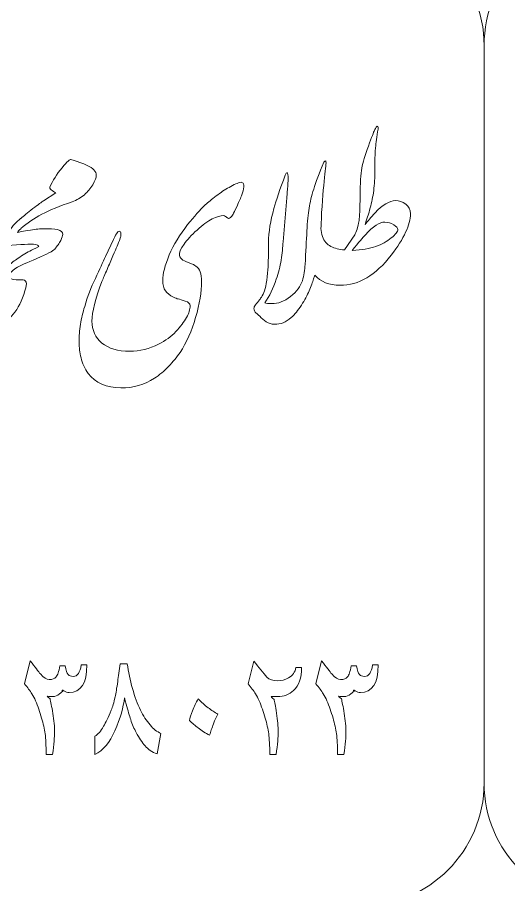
# Model space of a CAD drawing. Header units: millimetres. Extents: x 62 to 462, y 96 to 456.
# Drawn here: x 238.07 to 253.06, y 316.96 to 343.42 of the extents above; entities that cross this region are included whole.
import ezdxf

# ---------------------------------------------------------------- set-up
doc = ezdxf.new("R2010")
doc.units = ezdxf.units.MM
doc.header["$MEASUREMENT"] = 0
doc.layers.add('Layer 1', color=7, linetype='Continuous')

msp = doc.modelspace()

# ---------------------------------------------------------------- linework, layer by layer
at = {"layer": 'Layer 1', "color": 250, "lineweight": 18}
for points, knots in [([(226.0567, 346.3033), (226.0567, 346.3033), (248.5567, 346.3033), (248.5567, 346.3033), (250.6221, 346.3033), (252.3067, 344.6187), (252.3067, 342.5533), (252.3067, 342.5533), (252.3067, 320.0533), (252.3067, 320.0533), (252.3067, 317.9879), (250.6221, 316.3033), (248.5567, 316.3033), (248.5567, 316.3033), (226.0567, 316.3033), (226.0567, 316.3033), (223.9913, 316.3033), (222.3067, 317.9879), (222.3067, 320.0533), (222.3067, 320.0533), (222.3067, 342.5533), (222.3067, 342.5533), (222.3067, 344.6187), (223.9913, 346.3033), (226.0567, 346.3033)], [0, 0, 0, 0, 0.125, 0.125, 0.125, 0.25, 0.25, 0.25, 0.375, 0.375, 0.375, 0.5, 0.5, 0.5, 0.625, 0.625, 0.625, 0.75, 0.75, 0.75, 0.875, 0.875, 0.875, 1, 1, 1, 1]), ([(256.0567, 346.3033), (256.0567, 346.3033), (278.5567, 346.3033), (278.5567, 346.3033), (280.6221, 346.3033), (282.3067, 344.6187), (282.3067, 342.5533), (282.3067, 342.5533), (282.3067, 320.0533), (282.3067, 320.0533), (282.3067, 317.9879), (280.6221, 316.3033), (278.5567, 316.3033), (278.5567, 316.3033), (256.0567, 316.3033), (256.0567, 316.3033), (253.9913, 316.3033), (252.3067, 317.9879), (252.3067, 320.0533), (252.3067, 320.0533), (252.3067, 342.5533), (252.3067, 342.5533), (252.3067, 344.6187), (253.9913, 346.3033), (256.0567, 346.3033)], [0, 0, 0, 0, 0.125, 0.125, 0.125, 0.25, 0.25, 0.25, 0.375, 0.375, 0.375, 0.5, 0.5, 0.5, 0.625, 0.625, 0.625, 0.75, 0.75, 0.75, 0.875, 0.875, 0.875, 1, 1, 1, 1]), ([(247.3304, 336.9732), (247.338, 336.8896), (247.3533, 336.809), (247.3759, 336.7307), (247.4218, 336.5895), (247.5064, 336.4872), (247.6299, 336.4272), (247.7534, 336.3673), (247.8927, 336.332), (248.048, 336.3214), (248.048, 336.3214), (248.3584, 336.7765), (248.3584, 336.7765), (248.4096, 336.863), (248.4554, 337.0094), (248.4924, 337.2157), (248.5101, 337.3286), (248.5207, 337.5791), (248.5242, 337.9619), (248.5278, 338.3464), (248.5436, 338.6322), (248.5754, 338.8173), (248.6106, 338.9902), (248.6777, 339.2124), (248.7765, 339.4859), (248.877, 339.761), (248.9387, 339.9198), (248.9599, 339.9621), (248.9828, 340.0044), (249.0005, 340.0397), (249.0146, 340.068), (249.0322, 340.0962), (249.0481, 340.1014), (249.0604, 340.0856), (249.0745, 340.0697), (249.078, 340.0432), (249.071, 340.0044), (249.0339, 339.7734), (249.0075, 339.5864), (248.9934, 339.44), (248.9811, 339.2936), (248.974, 339.1542), (248.9757, 339.0219), (248.9775, 338.8896), (248.9757, 338.7186), (248.9687, 338.5086), (248.9616, 338.2988), (248.9405, 338.1048), (248.9052, 337.9284), (248.8717, 337.7502), (248.8293, 337.5791), (248.7765, 337.4115), (248.7253, 337.2457), (248.69, 337.1399), (248.6742, 337.094), (248.757, 337.1981), (248.8576, 337.3163), (248.9793, 337.4521), (249.2086, 337.7008), (249.4185, 337.8243), (249.6037, 337.8243), (249.7166, 337.8243), (249.8207, 337.7872), (249.9141, 337.7149), (250.0094, 337.6461), (250.0588, 337.5491), (250.0588, 337.4203), (250.0588, 337.0887), (249.863, 336.6707), (249.4749, 336.1627), (248.9987, 335.5488), (248.4783, 335.2419), (247.9139, 335.2419), (247.5739, 335.2419), (247.3163, 335.345), (247.1399, 335.5524), (247.1271, 335.5111), (247.1147, 335.4735), (247.1025, 335.4396), (247.0725, 335.3372), (247.0284, 335.2155), (246.9702, 335.0762), (246.9138, 334.9368), (246.8343, 334.7886), (246.7338, 334.6335), (246.6315, 334.4782), (246.5292, 334.353), (246.4251, 334.256), (246.2646, 334.1166), (246.0936, 334.0496), (245.9136, 334.0531), (245.8219, 334.0566), (245.7372, 334.0813), (245.6614, 334.1272), (245.589, 334.1748), (245.5221, 334.2348), (245.4603, 334.3036), (245.4039, 334.3477), (245.3703, 334.3776), (245.3562, 334.39), (245.3086, 334.4359), (245.2839, 334.4817), (245.2839, 334.5294), (245.2839, 334.5646), (245.3016, 334.6052), (245.3351, 334.6493), (245.3703, 334.6934), (245.4091, 334.7445), (245.455, 334.7992), (245.4744, 334.8257), (245.5026, 334.8681), (245.5362, 334.9227), (245.5714, 334.9774), (245.6014, 335.0514), (245.6279, 335.1432), (245.6526, 335.2332), (245.6755, 335.3531), (245.6913, 335.5013), (245.7055, 335.6494), (245.7143, 335.7782), (245.7178, 335.884), (245.7178, 335.884), (245.7284, 336.2051), (245.7284, 336.2051), (245.7319, 336.3144), (245.7319, 336.4308), (245.7284, 336.5508), (245.7354, 336.8683), (245.7901, 337.2123), (245.8942, 337.5844), (245.9665, 337.8366), (246.0812, 338.1753), (246.24, 338.6022), (246.2505, 338.6304), (246.2611, 338.6481), (246.2717, 338.6586), (246.2805, 338.6692), (246.2893, 338.6745), (246.2964, 338.6745), (246.3211, 338.6709), (246.3317, 338.6057), (246.3282, 338.4787), (246.3246, 338.417), (246.3176, 338.3164), (246.3069, 338.1789), (246.2964, 338.0377), (246.2893, 337.9478), (246.2858, 337.9107), (246.2858, 337.9107), (246.1729, 336.5667), (246.1729, 336.5667), (246.1659, 336.4044), (246.1464, 336.2209), (246.1164, 336.0128), (246.0812, 335.8134), (246.0318, 335.6194), (245.9665, 335.4289), (245.8766, 335.1503), (245.7602, 334.9104), (245.619, 334.711), (245.6261, 334.6969), (245.6544, 334.6899), (245.702, 334.6899), (245.702, 334.6899), (245.8325, 334.6846), (245.8325, 334.6846), (246.0212, 334.6776), (246.21, 334.7499), (246.4005, 334.8998), (246.5892, 335.0497), (246.7109, 335.2085), (246.762, 335.3742), (246.8132, 335.5419), (246.8414, 335.7094), (246.845, 335.8788), (246.8679, 336.2685), (246.8873, 336.6072), (246.9014, 336.8947), (246.9155, 337.1823), (246.9366, 337.4151), (246.9666, 337.595), (246.9949, 337.7732), (247.0425, 337.9689), (247.1078, 338.1789), (247.173, 338.3887), (247.2771, 338.6604), (247.4182, 338.9955), (247.4394, 339.0291), (247.457, 339.0432), (247.4747, 339.0361), (247.4923, 339.0291), (247.4853, 338.895), (247.4517, 338.6304), (247.4182, 338.3676), (247.3847, 337.9778), (247.3512, 337.461), (247.3476, 337.3266), (247.3408, 337.1646), (247.3304, 336.9732)], [0, 0, 0, 0, 0.0151515, 0.0151515, 0.0151515, 0.030303, 0.030303, 0.030303, 0.0454545, 0.0454545, 0.0454545, 0.0606061, 0.0606061, 0.0606061, 0.0757576, 0.0757576, 0.0757576, 0.0909091, 0.0909091, 0.0909091, 0.1060606, 0.1060606, 0.1060606, 0.1212121, 0.1212121, 0.1212121, 0.1363636, 0.1363636, 0.1363636, 0.1515152, 0.1515152, 0.1515152, 0.1666667, 0.1666667, 0.1666667, 0.1818182, 0.1818182, 0.1818182, 0.1969697, 0.1969697, 0.1969697, 0.2121212, 0.2121212, 0.2121212, 0.2272727, 0.2272727, 0.2272727, 0.2424242, 0.2424242, 0.2424242, 0.2575758, 0.2575758, 0.2575758, 0.2727273, 0.2727273, 0.2727273, 0.2878788, 0.2878788, 0.2878788, 0.3030303, 0.3030303, 0.3030303, 0.3181818, 0.3181818, 0.3181818, 0.3333333, 0.3333333, 0.3333333, 0.3484848, 0.3484848, 0.3484848, 0.3636364, 0.3636364, 0.3636364, 0.3787879, 0.3787879, 0.3787879, 0.3939394, 0.3939394, 0.3939394, 0.4090909, 0.4090909, 0.4090909, 0.4242424, 0.4242424, 0.4242424, 0.4393939, 0.4393939, 0.4393939, 0.4545455, 0.4545455, 0.4545455, 0.469697, 0.469697, 0.469697, 0.4848485, 0.4848485, 0.4848485, 0.5, 0.5, 0.5, 0.5151515, 0.5151515, 0.5151515, 0.530303, 0.530303, 0.530303, 0.5454545, 0.5454545, 0.5454545, 0.5606061, 0.5606061, 0.5606061, 0.5757576, 0.5757576, 0.5757576, 0.5909091, 0.5909091, 0.5909091, 0.6060606, 0.6060606, 0.6060606, 0.6212121, 0.6212121, 0.6212121, 0.6363636, 0.6363636, 0.6363636, 0.6515152, 0.6515152, 0.6515152, 0.6666667, 0.6666667, 0.6666667, 0.6818182, 0.6818182, 0.6818182, 0.6969697, 0.6969697, 0.6969697, 0.7121212, 0.7121212, 0.7121212, 0.7272727, 0.7272727, 0.7272727, 0.7424242, 0.7424242, 0.7424242, 0.7575758, 0.7575758, 0.7575758, 0.7727273, 0.7727273, 0.7727273, 0.7878788, 0.7878788, 0.7878788, 0.8030303, 0.8030303, 0.8030303, 0.8181818, 0.8181818, 0.8181818, 0.8333333, 0.8333333, 0.8333333, 0.8484848, 0.8484848, 0.8484848, 0.8636364, 0.8636364, 0.8636364, 0.8787879, 0.8787879, 0.8787879, 0.8939394, 0.8939394, 0.8939394, 0.9090909, 0.9090909, 0.9090909, 0.9242424, 0.9242424, 0.9242424, 0.9393939, 0.9393939, 0.9393939, 0.9545455, 0.9545455, 0.9545455, 0.969697, 0.969697, 0.969697, 0.9848485, 0.9848485, 0.9848485, 1, 1, 1, 1]), ([(238.1684, 337.2828), (238.2548, 337.3551), (238.3783, 337.4539), (238.5405, 337.5827), (238.6993, 337.7026), (238.8069, 337.782), (238.8669, 337.819), (238.8669, 337.819), (239.2373, 338.0625), (239.2373, 338.0625), (239.2285, 338.0695), (239.1915, 338.0924), (239.1297, 338.1294), (239.0821, 338.1542), (239.0574, 338.1876), (239.0574, 338.2335), (239.1474, 338.4328), (239.2708, 338.6304), (239.4296, 338.828), (239.5848, 339.0132), (239.6748, 339.0978), (239.703, 339.0802), (239.9817, 338.985), (240.1475, 338.9232), (240.1986, 338.9003), (240.3821, 338.8138), (240.4738, 338.715), (240.4738, 338.6057), (240.4738, 338.5299), (240.4385, 338.4311), (240.3697, 338.3112), (240.2939, 338.193), (240.2074, 338.0924), (240.1122, 338.006), (240.0046, 337.9161), (239.8794, 337.8437), (239.7347, 337.789), (239.359, 337.662), (239.0521, 337.5351), (238.8122, 337.408), (238.5762, 337.2848), (238.3639, 337.1394), (238.1775, 336.9701), (238.1775, 336.9701), (238.1701, 336.9582), (238.1701, 336.9582), (238.1313, 336.9353), (238.1067, 336.9123), (238.0943, 336.8912), (238.0819, 336.87), (238.0767, 336.8595), (238.0767, 336.8559), (238.1067, 336.863), (238.2372, 336.8859), (238.4647, 336.9282), (238.6323, 336.9547), (238.7734, 336.9688), (238.888, 336.9688), (239.052, 336.9688), (239.1879, 336.9582), (239.2902, 336.9388), (239.3978, 336.9177), (239.4507, 336.8683), (239.4507, 336.7889), (239.4507, 336.7572), (239.4313, 336.699), (239.3943, 336.6125), (239.3449, 336.5226), (239.2831, 336.4326), (239.2073, 336.3444), (239.1561, 336.2844), (238.9727, 336.1909), (238.6569, 336.0604), (238.343, 335.9281), (238.149, 335.8399), (238.0767, 335.7941), (238.0043, 335.7465), (237.9496, 335.7076), (237.9108, 335.6777), (237.89, 335.6502), (237.8672, 335.6297), (237.8426, 335.6168), (237.7887, 335.555), (237.7816, 335.5059), (237.8226, 335.4695), (237.8632, 335.4307), (237.932, 335.4113), (238.029, 335.4096), (238.126, 335.4078), (238.1966, 335.4078), (238.2407, 335.4078), (238.3095, 335.4007), (238.3448, 335.3601), (238.3448, 335.2878), (238.3448, 335.2367), (238.3165, 335.1273), (238.2618, 334.9633), (238.1649, 334.674), (238.0396, 334.4517), (237.8844, 334.2966), (237.7221, 334.1343), (237.5457, 334.0531), (237.3517, 334.0531), (237.17, 334.0531), (237.0271, 334.1448), (236.9231, 334.3265), (236.8439, 334.4712), (236.7954, 334.6392), (236.7791, 334.8303), (236.7089, 334.7246), (236.6141, 334.586), (236.4944, 334.4147), (236.4221, 334.3248), (236.3604, 334.2612), (236.3074, 334.2242), (236.2386, 334.1748), (236.1699, 334.136), (236.0993, 334.1078), (236.0288, 334.0778), (235.9512, 334.0549), (235.8665, 334.0355), (235.7818, 334.0161), (235.6989, 333.9966), (235.616, 333.9755), (235.616, 333.9755), (235.2738, 333.8926), (235.2738, 333.8926), (235.1362, 333.8697), (235.0515, 333.8661), (235.0215, 333.882), (235.0215, 333.9314), (235.078, 333.9914), (235.1927, 334.0637), (235.295, 334.1289), (235.4008, 334.196), (235.5066, 334.263), (235.6143, 334.33), (235.7201, 334.3953), (235.8276, 334.4606), (236.0993, 334.6511), (236.3039, 334.8292), (236.438, 334.9932), (236.5403, 335.122), (236.6214, 335.2332), (236.6796, 335.3301), (236.7184, 335.3848), (236.7749, 335.4801), (236.8507, 335.6142), (236.8507, 335.6142), (236.9007, 335.7166), (236.9007, 335.7166), (236.9127, 335.7446), (236.9254, 335.7715), (236.939, 335.7976), (236.9452, 335.8101), (236.9515, 335.8222), (236.958, 335.834), (236.958, 335.834), (237.0729, 336.0693), (237.0729, 336.0693), (237.1242, 336.1751), (237.1753, 336.2615), (237.2229, 336.3267), (237.267, 336.3921), (237.3093, 336.4238), (237.3464, 336.4203), (237.3816, 336.4026), (237.3922, 336.3691), (237.3781, 336.3162), (237.3393, 336.2033), (237.3164, 336.1292), (237.3058, 336.0939), (237.2667, 335.9638), (237.2411, 335.8608), (237.2298, 335.7864), (237.2472, 335.4744), (237.2981, 335.3052), (237.3834, 335.2773), (237.4205, 335.316), (237.4752, 335.399), (237.5439, 335.526), (237.5845, 335.6018), (237.6163, 335.6529), (237.6357, 335.6812), (237.6408, 335.6877), (237.6467, 335.6931), (237.6534, 335.6979), (237.6844, 335.736), (237.7227, 335.7765), (237.7662, 335.817), (237.8738, 335.914), (237.9814, 335.9969), (238.0925, 336.0693), (238.2336, 336.1627), (238.3695, 336.2439), (238.5, 336.3126), (238.5105, 336.3197), (238.5846, 336.3567), (238.7223, 336.422), (238.7223, 336.4555), (238.6675, 336.4802), (238.5564, 336.4944), (238.4612, 336.4979), (238.3306, 336.4944), (238.1701, 336.4837), (238.1701, 336.4837), (237.6321, 336.4414), (237.6321, 336.4414), (237.6075, 336.4414), (237.6004, 336.4626), (237.611, 336.5031), (237.6321, 336.5931), (237.6992, 336.7236), (237.8156, 336.8912), (237.9288, 337.0583), (238.0453, 337.1859), (238.1653, 337.2756), (238.1653, 337.2756), (238.1684, 337.2828), (238.1684, 337.2828)], [0, 0, 0, 0, 0.0136986, 0.0136986, 0.0136986, 0.0273973, 0.0273973, 0.0273973, 0.0410959, 0.0410959, 0.0410959, 0.0547945, 0.0547945, 0.0547945, 0.0684932, 0.0684932, 0.0684932, 0.0821918, 0.0821918, 0.0821918, 0.0958904, 0.0958904, 0.0958904, 0.109589, 0.109589, 0.109589, 0.1232877, 0.1232877, 0.1232877, 0.1369863, 0.1369863, 0.1369863, 0.1506849, 0.1506849, 0.1506849, 0.1643836, 0.1643836, 0.1643836, 0.1780822, 0.1780822, 0.1780822, 0.1917808, 0.1917808, 0.1917808, 0.2054795, 0.2054795, 0.2054795, 0.2191781, 0.2191781, 0.2191781, 0.2328767, 0.2328767, 0.2328767, 0.2465753, 0.2465753, 0.2465753, 0.260274, 0.260274, 0.260274, 0.2739726, 0.2739726, 0.2739726, 0.2876712, 0.2876712, 0.2876712, 0.3013699, 0.3013699, 0.3013699, 0.3150685, 0.3150685, 0.3150685, 0.3287671, 0.3287671, 0.3287671, 0.3424658, 0.3424658, 0.3424658, 0.3561644, 0.3561644, 0.3561644, 0.369863, 0.369863, 0.369863, 0.3835616, 0.3835616, 0.3835616, 0.3972603, 0.3972603, 0.3972603, 0.4109589, 0.4109589, 0.4109589, 0.4246575, 0.4246575, 0.4246575, 0.4383562, 0.4383562, 0.4383562, 0.4520548, 0.4520548, 0.4520548, 0.4657534, 0.4657534, 0.4657534, 0.4794521, 0.4794521, 0.4794521, 0.4931507, 0.4931507, 0.4931507, 0.5068493, 0.5068493, 0.5068493, 0.5205479, 0.5205479, 0.5205479, 0.5342466, 0.5342466, 0.5342466, 0.5479452, 0.5479452, 0.5479452, 0.5616438, 0.5616438, 0.5616438, 0.5753425, 0.5753425, 0.5753425, 0.5890411, 0.5890411, 0.5890411, 0.6027397, 0.6027397, 0.6027397, 0.6164384, 0.6164384, 0.6164384, 0.630137, 0.630137, 0.630137, 0.6438356, 0.6438356, 0.6438356, 0.6575342, 0.6575342, 0.6575342, 0.6712329, 0.6712329, 0.6712329, 0.6849315, 0.6849315, 0.6849315, 0.6986301, 0.6986301, 0.6986301, 0.7123288, 0.7123288, 0.7123288, 0.7260274, 0.7260274, 0.7260274, 0.739726, 0.739726, 0.739726, 0.7534247, 0.7534247, 0.7534247, 0.7671233, 0.7671233, 0.7671233, 0.7808219, 0.7808219, 0.7808219, 0.7945205, 0.7945205, 0.7945205, 0.8082192, 0.8082192, 0.8082192, 0.8219178, 0.8219178, 0.8219178, 0.8356164, 0.8356164, 0.8356164, 0.8493151, 0.8493151, 0.8493151, 0.8630137, 0.8630137, 0.8630137, 0.8767123, 0.8767123, 0.8767123, 0.890411, 0.890411, 0.890411, 0.9041096, 0.9041096, 0.9041096, 0.9178082, 0.9178082, 0.9178082, 0.9315068, 0.9315068, 0.9315068, 0.9452055, 0.9452055, 0.9452055, 0.9589041, 0.9589041, 0.9589041, 0.9726027, 0.9726027, 0.9726027, 0.9863014, 0.9863014, 0.9863014, 1, 1, 1, 1]), ([(244.9788, 338.2494), (244.9664, 338.163), (244.9434, 338.0801), (244.9152, 337.9989), (244.8852, 337.9178), (244.8376, 337.8049), (244.7706, 337.6602), (244.7036, 337.5156), (244.663, 337.4327), (244.6489, 337.4115), (244.5942, 337.3251), (244.5448, 337.2828), (244.5042, 337.2828), (244.4725, 337.304), (244.446, 337.3233), (244.4214, 337.3428), (244.3967, 337.3622), (244.3755, 337.371), (244.3543, 337.371), (244.2679, 337.371), (244.155, 337.3357), (244.0139, 337.2651), (243.871, 337.1946), (243.7176, 337.0817), (243.5482, 336.9265), (243.3789, 336.7713), (243.2466, 336.6266), (243.1514, 336.4926), (243.0579, 336.3585), (243.0102, 336.265), (243.0102, 336.2139), (243.0102, 336.138), (243.0332, 336.078), (243.0825, 336.0375), (243.1231, 336.0057), (243.1972, 335.9705), (243.3048, 335.9299), (243.4107, 335.8875), (243.483, 335.854), (243.5165, 335.8258), (243.6312, 335.7465), (243.6876, 335.5912), (243.6876, 335.3601), (243.6876, 335.0409), (243.6276, 334.674), (243.5059, 334.263), (243.386, 333.8502), (243.2272, 333.494), (243.0314, 333.1905), (242.9309, 333.0495), (242.8145, 332.9083), (242.6804, 332.7672), (242.5464, 332.6244), (242.4017, 332.5044), (242.2465, 332.4039), (241.9501, 332.2081), (241.608, 332.1093), (241.2234, 332.1093), (240.786, 332.1164), (240.4526, 332.2645), (240.225, 332.5538), (240.1227, 332.702), (240.0504, 332.859), (240.0117, 333.0248), (239.9711, 333.1905), (239.9517, 333.3476), (239.9517, 333.4957), (239.9517, 333.6845), (239.9658, 333.8697), (239.9922, 334.0513), (240.0204, 334.2312), (240.0628, 334.413), (240.121, 334.5964), (240.2109, 334.8927), (240.3186, 335.1785), (240.4473, 335.4537), (240.5743, 335.7288), (240.6766, 335.9511), (240.756, 336.1204), (240.756, 336.1204), (240.9994, 336.6372), (240.9994, 336.6372), (241.0276, 336.6954), (241.0559, 336.7518), (241.0876, 336.8083), (241.1176, 336.863), (241.1458, 336.8895), (241.1705, 336.8895), (241.204, 336.8895), (241.2234, 336.863), (241.2252, 336.8083), (241.227, 336.7518), (241.2199, 336.7113), (241.2058, 336.6831), (241.1688, 336.5843), (241.1352, 336.4996), (241.1088, 336.4326), (241.0806, 336.3656), (241.04, 336.2685), (240.9835, 336.1416), (240.9288, 336.0128), (240.8689, 335.8752), (240.8054, 335.727), (240.7419, 335.5789), (240.689, 335.4572), (240.6484, 335.3601), (240.4455, 334.824), (240.3432, 334.42), (240.3432, 334.1519), (240.3432, 333.8697), (240.4438, 333.6456), (240.6466, 333.4798), (240.8477, 333.3141), (241.1317, 333.2311), (241.4968, 333.2311), (241.8002, 333.2311), (242.093, 333.3017), (242.377, 333.4428), (242.5869, 333.5504), (242.7633, 333.6792), (242.9044, 333.8309), (243.0455, 333.9825), (243.1531, 334.1254), (243.2272, 334.2577), (243.3013, 334.39), (243.3384, 334.5099), (243.3384, 334.6158), (243.3384, 334.6811), (243.2889, 334.7304), (243.1902, 334.7604), (243.0914, 334.7922), (243.0208, 334.8133), (242.9767, 334.824), (242.9344, 334.8327), (242.885, 334.8522), (242.8286, 334.8804), (242.7228, 334.9315), (242.6416, 334.9968), (242.5851, 335.0744), (242.5305, 335.152), (242.5023, 335.2578), (242.5023, 335.3919), (242.5023, 335.5947), (242.5692, 335.854), (242.7015, 336.1662), (242.8338, 336.4802), (243.0208, 336.7889), (243.2625, 337.0923), (243.46, 337.3392), (243.6399, 337.5421), (243.8004, 337.6956), (243.8869, 337.7749), (243.998, 337.8666), (244.1321, 337.9672), (244.2661, 338.0695), (244.3967, 338.1559), (244.5254, 338.2282), (244.6806, 338.3182), (244.8024, 338.3694), (244.8923, 338.3835), (244.9293, 338.3835), (244.9558, 338.3676), (244.9699, 338.3376), (244.9823, 338.3058), (244.9858, 338.2776), (244.9788, 338.2494)], [0, 0, 0, 0, 0.0181818, 0.0181818, 0.0181818, 0.0363636, 0.0363636, 0.0363636, 0.0545455, 0.0545455, 0.0545455, 0.0727273, 0.0727273, 0.0727273, 0.0909091, 0.0909091, 0.0909091, 0.1090909, 0.1090909, 0.1090909, 0.1272727, 0.1272727, 0.1272727, 0.1454545, 0.1454545, 0.1454545, 0.1636364, 0.1636364, 0.1636364, 0.1818182, 0.1818182, 0.1818182, 0.2, 0.2, 0.2, 0.2181818, 0.2181818, 0.2181818, 0.2363636, 0.2363636, 0.2363636, 0.2545455, 0.2545455, 0.2545455, 0.2727273, 0.2727273, 0.2727273, 0.2909091, 0.2909091, 0.2909091, 0.3090909, 0.3090909, 0.3090909, 0.3272727, 0.3272727, 0.3272727, 0.3454545, 0.3454545, 0.3454545, 0.3636364, 0.3636364, 0.3636364, 0.3818182, 0.3818182, 0.3818182, 0.4, 0.4, 0.4, 0.4181818, 0.4181818, 0.4181818, 0.4363636, 0.4363636, 0.4363636, 0.4545455, 0.4545455, 0.4545455, 0.4727273, 0.4727273, 0.4727273, 0.4909091, 0.4909091, 0.4909091, 0.5090909, 0.5090909, 0.5090909, 0.5272727, 0.5272727, 0.5272727, 0.5454545, 0.5454545, 0.5454545, 0.5636364, 0.5636364, 0.5636364, 0.5818182, 0.5818182, 0.5818182, 0.6, 0.6, 0.6, 0.6181818, 0.6181818, 0.6181818, 0.6363636, 0.6363636, 0.6363636, 0.6545455, 0.6545455, 0.6545455, 0.6727273, 0.6727273, 0.6727273, 0.6909091, 0.6909091, 0.6909091, 0.7090909, 0.7090909, 0.7090909, 0.7272727, 0.7272727, 0.7272727, 0.7454545, 0.7454545, 0.7454545, 0.7636364, 0.7636364, 0.7636364, 0.7818182, 0.7818182, 0.7818182, 0.8, 0.8, 0.8, 0.8181818, 0.8181818, 0.8181818, 0.8363636, 0.8363636, 0.8363636, 0.8545455, 0.8545455, 0.8545455, 0.8727273, 0.8727273, 0.8727273, 0.8909091, 0.8909091, 0.8909091, 0.9090909, 0.9090909, 0.9090909, 0.9272727, 0.9272727, 0.9272727, 0.9454545, 0.9454545, 0.9454545, 0.9636364, 0.9636364, 0.9636364, 0.9818182, 0.9818182, 0.9818182, 1, 1, 1, 1]), ([(249.676, 336.9441), (249.676, 336.9882), (249.6354, 337.0358), (249.5526, 337.0887), (249.4626, 337.1399), (249.3726, 337.1664), (249.2827, 337.1664), (249.1186, 337.1734), (248.9175, 337.0428), (248.6847, 336.7783), (248.6142, 336.7059), (248.4819, 336.549), (248.2861, 336.3073), (248.5754, 336.3214), (248.8135, 336.362), (249.0022, 336.4272), (249.1892, 336.4926), (249.348, 336.579), (249.4749, 336.6848), (249.609, 336.7924), (249.676, 336.8788), (249.676, 336.9441)], [0, 0, 0, 0, 0.1428571, 0.1428571, 0.1428571, 0.2857143, 0.2857143, 0.2857143, 0.4285714, 0.4285714, 0.4285714, 0.5714286, 0.5714286, 0.5714286, 0.7142857, 0.7142857, 0.7142857, 0.8571429, 0.8571429, 0.8571429, 1, 1, 1, 1])]:
    msp.add_open_spline(points, degree=3, knots=knots, dxfattribs=at)
at = {"layer": 'Layer 1', "color": 250, "lineweight": 9}
for points, knots in [([(239.7698, 323.3093), (239.8985, 323.3093), (239.9805, 323.4257), (240.0149, 323.6576), (240.0149, 323.6576), (240.1886, 323.6576), (240.1886, 323.6576), (240.1886, 323.0977), (240.007, 322.8181), (239.6454, 322.8181), (239.589, 322.8181), (239.5352, 322.8358), (239.484, 322.871), (239.4338, 322.9063), (239.4223, 322.8993), (239.4523, 322.849), (239.4541, 322.8578), (239.4197, 322.834), (239.3482, 322.7767), (239.2848, 322.7238), (239.2204, 322.6964), (239.1551, 322.6964), (239.1463, 322.6964), (239.1357, 322.6964), (239.1225, 322.6956), (239.1093, 322.6947), (239.0943, 322.6938), (239.0775, 322.6938), (239.0467, 322.6938), (239.0158, 322.6973), (238.9858, 322.7035), (238.9558, 322.7097), (238.9814, 322.6832), (239.0643, 322.6241), (239.0872, 322.5456), (239.1154, 322.3984), (239.1507, 322.1823), (239.186, 321.9672), (239.2036, 321.7749), (239.2036, 321.6065), (239.2036, 321.4637), (239.1833, 321.237), (239.1419, 320.9275), (239.1419, 320.9275), (238.9453, 320.9275), (238.9453, 320.9275), (238.9453, 321.2026), (238.9347, 321.4143), (238.9135, 321.5615), (238.8915, 321.7088), (238.8571, 321.8666), (238.8086, 322.0351), (238.7557, 322.2211), (238.6931, 322.3984), (238.6225, 322.565), (238.5881, 322.6426), (238.5511, 322.7132), (238.5114, 322.7767), (238.455, 322.8719), (238.3791, 322.9742), (238.2839, 323.0844), (238.2839, 323.0844), (238.4603, 323.7872), (238.4603, 323.7872), (238.6102, 323.5871), (238.7133, 323.453), (238.7698, 323.3843), (238.8685, 323.2705), (238.9585, 323.2132), (239.0414, 323.2132), (239.1357, 323.2132), (239.2054, 323.2405), (239.2504, 323.2934), (239.2936, 323.3455), (239.3324, 323.4583), (239.3668, 323.632), (239.3668, 323.632), (239.5273, 323.632), (239.5273, 323.632), (239.5511, 323.4945), (239.5802, 323.4063), (239.6146, 323.3675), (239.6489, 323.3287), (239.701, 323.3093), (239.7698, 323.3093)], [0, 0, 0, 0, 0.0357143, 0.0357143, 0.0357143, 0.0714286, 0.0714286, 0.0714286, 0.1071429, 0.1071429, 0.1071429, 0.1428571, 0.1428571, 0.1428571, 0.1785714, 0.1785714, 0.1785714, 0.2142857, 0.2142857, 0.2142857, 0.25, 0.25, 0.25, 0.2857143, 0.2857143, 0.2857143, 0.3214286, 0.3214286, 0.3214286, 0.3571429, 0.3571429, 0.3571429, 0.3928571, 0.3928571, 0.3928571, 0.4285714, 0.4285714, 0.4285714, 0.4642857, 0.4642857, 0.4642857, 0.5, 0.5, 0.5, 0.5357143, 0.5357143, 0.5357143, 0.5714286, 0.5714286, 0.5714286, 0.6071429, 0.6071429, 0.6071429, 0.6428571, 0.6428571, 0.6428571, 0.6785714, 0.6785714, 0.6785714, 0.7142857, 0.7142857, 0.7142857, 0.75, 0.75, 0.75, 0.7857143, 0.7857143, 0.7857143, 0.8214286, 0.8214286, 0.8214286, 0.8571429, 0.8571429, 0.8571429, 0.8928571, 0.8928571, 0.8928571, 0.9285714, 0.9285714, 0.9285714, 0.9642857, 0.9642857, 0.9642857, 1, 1, 1, 1]), ([(240.4338, 321.4875), (240.5255, 321.5395), (240.6128, 321.6391), (240.6974, 321.7873), (240.7627, 321.8993), (240.8403, 322.0633), (240.9302, 322.2785), (240.9735, 322.3799), (241.0131, 322.5139), (241.0493, 322.6814), (241.0731, 322.8005), (241.0996, 322.9583), (241.1287, 323.1567), (241.1516, 323.3119), (241.1754, 323.4918), (241.201, 323.6964), (241.201, 323.6964), (241.4205, 323.6964), (241.4205, 323.6964), (241.4523, 323.4486), (241.5043, 323.1964), (241.5784, 322.9407), (241.6525, 322.685), (241.7336, 322.4663), (241.8218, 322.2837), (241.9038, 322.1091), (242.0025, 321.9575), (242.1163, 321.8287), (242.2177, 321.7097), (242.3279, 321.6224), (242.447, 321.5651), (242.447, 321.5651), (242.3332, 320.9425), (242.3332, 320.9425), (242.1763, 321.0042), (242.0528, 321.088), (241.962, 321.1929), (241.872, 321.2979), (241.7821, 321.4337), (241.6921, 321.5986), (241.6304, 321.7141), (241.574, 321.8455), (241.5246, 321.9919), (241.4867, 322.1056), (241.4408, 322.2635), (241.387, 322.4672), (241.3465, 322.6188), (241.3288, 322.6823), (241.3359, 322.6576), (241.305, 322.3719), (241.2071, 322.0368), (241.044, 321.6532), (240.8888, 321.2899), (240.686, 321.0492), (240.4338, 320.9319), (240.4338, 320.9319), (240.4338, 321.4875), (240.4338, 321.4875)], [0, 0, 0, 0, 0.0526316, 0.0526316, 0.0526316, 0.1052632, 0.1052632, 0.1052632, 0.1578947, 0.1578947, 0.1578947, 0.2105263, 0.2105263, 0.2105263, 0.2631579, 0.2631579, 0.2631579, 0.3157895, 0.3157895, 0.3157895, 0.3684211, 0.3684211, 0.3684211, 0.4210526, 0.4210526, 0.4210526, 0.4736842, 0.4736842, 0.4736842, 0.5263158, 0.5263158, 0.5263158, 0.5789474, 0.5789474, 0.5789474, 0.6315789, 0.6315789, 0.6315789, 0.6842105, 0.6842105, 0.6842105, 0.7368421, 0.7368421, 0.7368421, 0.7894737, 0.7894737, 0.7894737, 0.8421053, 0.8421053, 0.8421053, 0.8947368, 0.8947368, 0.8947368, 0.9473684, 0.9473684, 0.9473684, 1, 1, 1, 1]), ([(245.9893, 323.177), (246.1189, 323.177), (246.2362, 323.207), (246.3429, 323.2652), (246.4655, 323.3322), (246.5404, 323.4372), (246.5677, 323.58), (246.5677, 323.58), (246.7388, 323.58), (246.7388, 323.58), (246.7388, 323.2634), (246.6568, 323.0298), (246.4928, 322.8799), (246.3588, 322.7564), (246.1956, 322.6938), (246.0051, 322.6938), (246.0051, 322.6938), (245.9663, 322.6938), (245.9663, 322.6938), (245.9108, 322.6938), (245.8658, 322.6956), (245.8305, 322.6991), (245.7953, 322.7026), (245.8182, 322.6717), (245.8993, 322.6065), (245.9161, 322.5465), (245.9417, 322.4072), (245.9752, 322.1894), (246.0087, 321.9716), (246.0254, 321.7767), (246.0254, 321.6065), (246.0254, 321.4637), (246.0051, 321.237), (245.9637, 320.9275), (245.9637, 320.9275), (245.7671, 320.9275), (245.7671, 320.9275), (245.7671, 321.2026), (245.7565, 321.4143), (245.7353, 321.5615), (245.7133, 321.7088), (245.6789, 321.8666), (245.6304, 322.0351), (245.5766, 322.2211), (245.5149, 322.3984), (245.4443, 322.565), (245.4099, 322.6426), (245.3729, 322.7132), (245.3332, 322.7767), (245.2768, 322.8719), (245.2009, 322.9742), (245.1057, 323.0844), (245.1057, 323.0844), (245.2785, 323.7793), (245.2785, 323.7793), (245.4408, 323.5791), (245.5722, 323.416), (245.6745, 323.2881), (245.7635, 323.2141), (245.8685, 323.177), (245.9893, 323.177)], [0, 0, 0, 0, 0.05, 0.05, 0.05, 0.1, 0.1, 0.1, 0.15, 0.15, 0.15, 0.2, 0.2, 0.2, 0.25, 0.25, 0.25, 0.3, 0.3, 0.3, 0.35, 0.35, 0.35, 0.4, 0.4, 0.4, 0.45, 0.45, 0.45, 0.5, 0.5, 0.5, 0.55, 0.55, 0.55, 0.6, 0.6, 0.6, 0.65, 0.65, 0.65, 0.7, 0.7, 0.7, 0.75, 0.75, 0.75, 0.8, 0.8, 0.8, 0.85, 0.85, 0.85, 0.9, 0.9, 0.9, 0.95, 0.95, 0.95, 1, 1, 1, 1]), ([(248.6586, 323.3093), (248.7873, 323.3093), (248.8693, 323.4257), (248.9037, 323.6576), (248.9037, 323.6576), (249.0774, 323.6576), (249.0774, 323.6576), (249.0774, 323.0977), (248.8958, 322.8181), (248.5342, 322.8181), (248.4778, 322.8181), (248.424, 322.8358), (248.3728, 322.871), (248.3226, 322.9063), (248.3111, 322.8993), (248.3411, 322.849), (248.3429, 322.8578), (248.3085, 322.834), (248.237, 322.7767), (248.1736, 322.7238), (248.1092, 322.6964), (248.0439, 322.6964), (248.0351, 322.6964), (248.0245, 322.6964), (248.0113, 322.6956), (247.9981, 322.6947), (247.9831, 322.6938), (247.9663, 322.6938), (247.9355, 322.6938), (247.9046, 322.6973), (247.8746, 322.7035), (247.8446, 322.7097), (247.8702, 322.6832), (247.9531, 322.6241), (247.976, 322.5456), (248.0042, 322.3984), (248.0395, 322.1823), (248.0748, 321.9672), (248.0924, 321.7749), (248.0924, 321.6065), (248.0924, 321.4637), (248.0721, 321.237), (248.0307, 320.9275), (248.0307, 320.9275), (247.8341, 320.9275), (247.8341, 320.9275), (247.8341, 321.2026), (247.8235, 321.4143), (247.8023, 321.5615), (247.7803, 321.7088), (247.7459, 321.8666), (247.6974, 322.0351), (247.6445, 322.2211), (247.5819, 322.3984), (247.5113, 322.565), (247.4769, 322.6426), (247.4399, 322.7132), (247.4002, 322.7767), (247.3438, 322.8719), (247.2679, 322.9742), (247.1727, 323.0844), (247.1727, 323.0844), (247.3491, 323.7872), (247.3491, 323.7872), (247.499, 323.5871), (247.6021, 323.453), (247.6586, 323.3843), (247.7573, 323.2705), (247.8473, 323.2132), (247.9302, 323.2132), (248.0245, 323.2132), (248.0942, 323.2405), (248.1392, 323.2934), (248.1824, 323.3455), (248.2212, 323.4583), (248.2556, 323.632), (248.2556, 323.632), (248.4161, 323.632), (248.4161, 323.632), (248.4399, 323.4945), (248.469, 323.4063), (248.5034, 323.3675), (248.5377, 323.3287), (248.5898, 323.3093), (248.6586, 323.3093)], [0, 0, 0, 0, 0.0357143, 0.0357143, 0.0357143, 0.0714286, 0.0714286, 0.0714286, 0.1071429, 0.1071429, 0.1071429, 0.1428571, 0.1428571, 0.1428571, 0.1785714, 0.1785714, 0.1785714, 0.2142857, 0.2142857, 0.2142857, 0.25, 0.25, 0.25, 0.2857143, 0.2857143, 0.2857143, 0.3214286, 0.3214286, 0.3214286, 0.3571429, 0.3571429, 0.3571429, 0.3928571, 0.3928571, 0.3928571, 0.4285714, 0.4285714, 0.4285714, 0.4642857, 0.4642857, 0.4642857, 0.5, 0.5, 0.5, 0.5357143, 0.5357143, 0.5357143, 0.5714286, 0.5714286, 0.5714286, 0.6071429, 0.6071429, 0.6071429, 0.6428571, 0.6428571, 0.6428571, 0.6785714, 0.6785714, 0.6785714, 0.7142857, 0.7142857, 0.7142857, 0.75, 0.75, 0.75, 0.7857143, 0.7857143, 0.7857143, 0.8214286, 0.8214286, 0.8214286, 0.8571429, 0.8571429, 0.8571429, 0.8928571, 0.8928571, 0.8928571, 0.9285714, 0.9285714, 0.9285714, 0.9642857, 0.9642857, 0.9642857, 1, 1, 1, 1]), ([(243.9329, 321.5139), (243.8032, 321.5809), (243.6859, 321.6559), (243.581, 321.7388), (243.4937, 321.8058), (243.4055, 321.8816), (243.3173, 321.9654), (243.335, 322.0395), (243.3667, 322.1391), (243.4143, 322.2643), (243.462, 322.3887), (243.5184, 322.5095), (243.5837, 322.6241), (243.6815, 322.5227), (243.7829, 322.4328), (243.887, 322.3543), (243.9919, 322.2758), (244.0898, 322.2123), (244.1833, 322.1621), (244.1418, 322.088), (244.0978, 321.9875), (244.0501, 321.8596), (244.0025, 321.7326), (243.9637, 321.6171), (243.9329, 321.5139)], [0, 0, 0, 0, 0.125, 0.125, 0.125, 0.25, 0.25, 0.25, 0.375, 0.375, 0.375, 0.5, 0.5, 0.5, 0.625, 0.625, 0.625, 0.75, 0.75, 0.75, 0.875, 0.875, 0.875, 1, 1, 1, 1])]:
    msp.add_open_spline(points, degree=3, knots=knots, dxfattribs=at)

doc.saveas('drawing.dxf')
